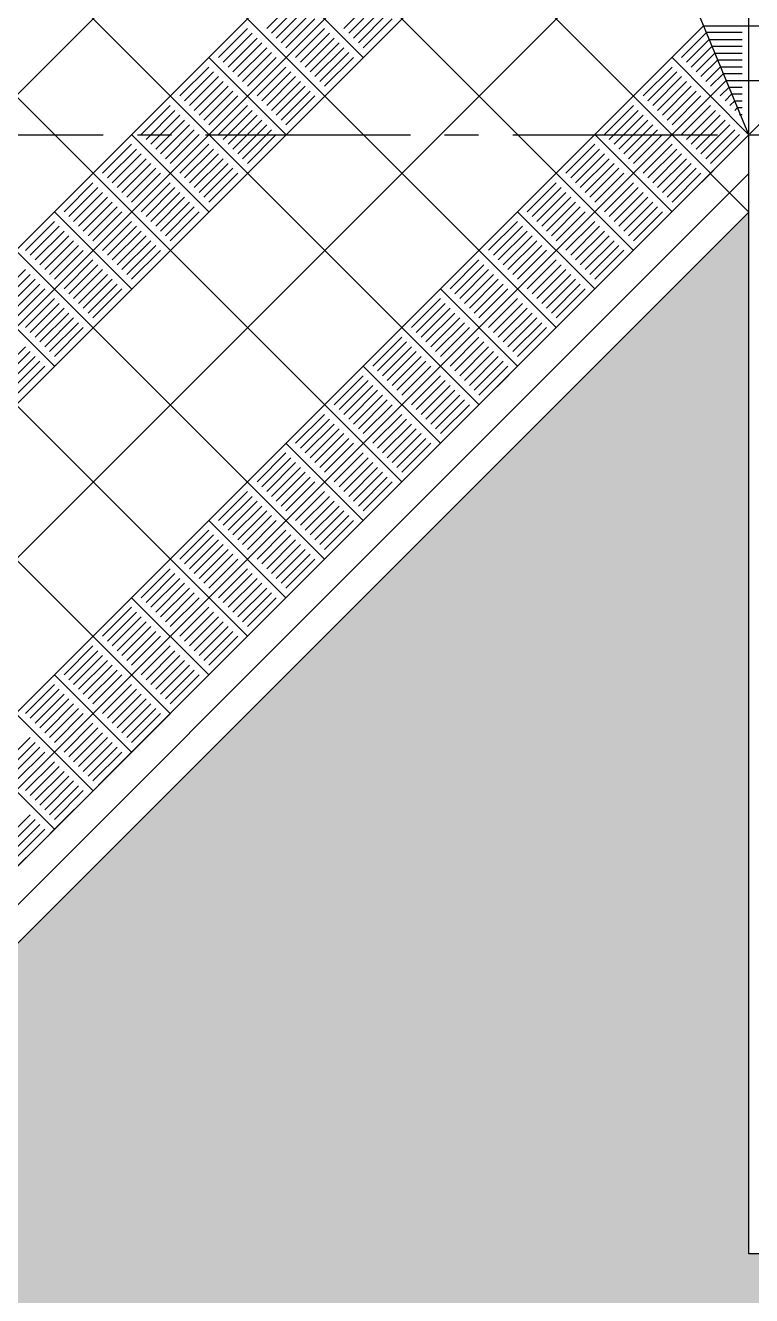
# Model space of a CAD drawing. Header units: inches. Extents: x -309 to 190, y -1585 to -1350.
# Drawn here: x -267.142 to -264.482, y -1379.541 to -1374.887 of the extents above; entities that cross this region are included whole.
import ezdxf

# ---------------------------------------------------------------- set-up
doc = ezdxf.new("R2010")
doc.units = ezdxf.units.IN
doc.header["$MEASUREMENT"] = 0
doc.linetypes.add('CENTER2', pattern=[1.125, 0.75, -0.125, 0.125, -0.125])
doc.linetypes.add('HIDDEN', pattern=[0.375, 0.25, -0.125])
for name, color, linetype in [('CIEGOS', 9, 'CONTINUOUS'), ('DET', 9, 'CONTINUOUS'), ('HACHS', 9, 'CONTINUOUS'), ('lm', 9, 'HIDDEN'), ('NO VIDENTES', 9, 'CONTINUOUS'), ('REVOQUE', 9, 'CONTINUOUS'), ('TEXTOS', 9, 'CONTINUOUS'), ('V2', 9, 'CONTINUOUS')]:
    doc.layers.add(name, color=color, linetype=linetype)

msp = doc.modelspace()

# ---------------------------------------------------------------- hatches: boundary and pattern name
at = {"layer": 'HACHS'}
h = msp.add_hatch(dxfattribs=at)
h.set_pattern_fill('AR-HBONE', color=256, scale=0.03, angle=-1.27e-14)
h.set_pattern_definition([(44.99999999999999, (0, 0), (1e-16, 0.1697056274847714), [0.36, -0.12]), (135, (0.0848528137500001, 0.08485281375), (1e-16, 0.1697056274847714), [0.36, -0.12])])
edge = h.paths.add_edge_path()
edge.add_line((-257.5318464381419, -1375.798169326066), (-262.5318464381414, -1375.798169326066))
edge.add_line((-262.5318464381414, -1375.798169326066), (-262.5318464381414, -1379.388171004777))
edge.add_line((-262.5318464381414, -1379.388171004777), (-264.4918464381421, -1379.388171004777))
edge.add_line((-264.4918464381421, -1379.388171004777), (-264.4918464381421, -1375.571012038545))
edge.add_line((-264.4918464381421, -1375.571012038545), (-268.5331942528121, -1379.612359853215))
edge.add_line((-268.5331942528121, -1379.612359853215), (-268.5331942528121, -1380.214165375826))
edge.add_line((-268.5331942528121, -1380.214165375826), (-263.5318464381421, -1380.214165375826))
edge.add_line((-263.5318464381421, -1380.214165375826), (-263.5318464381412, -1395.214165375825))
edge.add_line((-263.5318464381412, -1395.214165375825), (-268.5318464381414, -1395.214165375824))
edge.add_line((-268.5318464381414, -1395.214165375824), (-268.5318464381414, -1397.714165375824))
edge.add_line((-268.5318464381414, -1397.714165375824), (-263.5318464381412, -1397.714165375825))
edge.add_line((-263.5318464381412, -1397.714165375825), (-263.5318464381412, -1415.214165375825))
edge.add_line((-263.5318464381412, -1415.214165375825), (-268.4030076759129, -1415.214165375825))
edge.add_line((-268.4030076759129, -1415.214165375825), (-264.4090037108619, -1419.208169564411))
edge.add_line((-264.4090037108619, -1419.208169564411), (-236.5318464381414, -1419.208169326064))
edge.add_line((-236.5318464381414, -1419.208169326064), (-236.5318464381416, -1417.961843630648))
edge.add_line((-236.5318464381416, -1417.961843630648), (-241.5318464381416, -1417.961843630648))
edge.add_line((-241.5318464381416, -1417.961843630648), (-241.5318464381416, -1400.461843630648))
edge.add_line((-241.5318464381416, -1400.461843630648), (-236.5318464381416, -1400.461843630648))
edge.add_line((-236.5318464381416, -1400.461843630648), (-236.5318464381416, -1395.314165375825))
edge.add_line((-236.5318464381416, -1395.314165375825), (-241.5318464381416, -1395.314165375825))
edge.add_line((-241.5318464381416, -1395.314165375825), (-241.5318464381419, -1375.798169326071))
edge.add_line((-241.5318464381419, -1375.798169326071), (-246.5318464381418, -1375.798169326066))
edge.add_line((-246.5318464381418, -1375.798169326066), (-246.5318464381418, -1378.418169326066))
edge.add_arc((-246.9318464381419, -1378.418169326066), 0.4000000000000626, -90, 0, ccw=False)
edge.add_line((-246.9318464381419, -1378.818169326066), (-257.1318464381417, -1378.818169326066))
edge.add_arc((-257.1318464381417, -1378.418169326066), 0.3999999999998636, 179.9999999999675, 270, ccw=False)
edge.add_line((-257.5318464381417, -1378.418169326066), (-257.5318464381419, -1376.056530060446))
edge.add_line((-257.5318464381419, -1376.056530060446), (-257.5318464381419, -1375.798169326066))
h.paths.add_polyline_path([(-247.5318464381416, -1385.314165375825), (-257.5318464381417, -1385.314165375825), (-257.5318464381417, -1395.314165375825), (-247.5318464381416, -1395.314165375825)], flags=16)
h.paths.add_polyline_path([(-257.5318464381417, -1397.714165375825), (-247.5318464381416, -1397.714165375825), (-247.5318464381416, -1412.714165375825), (-257.5318464381417, -1412.714165375825)], flags=16)
h.paths.add_polyline_path([(-238.3318464381414, -1395.639165375824), (-238.3318464381414, -1397.489165375825), (-237.9318464381415, -1397.489165375825), (-237.9318464381415, -1395.639165375824)], flags=0)
h.paths.add_polyline_path([(-237.5318464381416, -1395.639165375824), (-237.5318464381416, -1397.489165375825), (-237.1318464381416, -1397.489165375825), (-237.1318464381416, -1395.639165375824)], flags=16)
h.paths.add_polyline_path([(-238.3318464381414, -1395.639165375824), (-238.3318464381414, -1397.489165375825), (-237.9318464381415, -1397.489165375825), (-237.9318464381415, -1395.639165375824)], flags=16)
h.paths.add_polyline_path([(-237.5318464381416, -1395.639165375824), (-237.5318464381416, -1397.489165375825), (-237.1318464381416, -1397.489165375825), (-237.1318464381416, -1395.639165375824)], flags=0)
h.paths.add_polyline_path([(-239.5318464381416, -1395.639165375824), (-239.5318464381416, -1397.489165375825), (-239.9318464381415, -1397.489165375825), (-239.9318464381415, -1395.639165375824)], flags=0)
h.paths.add_polyline_path([(-240.3318464381413, -1395.639165375824), (-240.3318464381413, -1397.489165375825), (-240.7318464381415, -1397.489165375825), (-240.7318464381415, -1395.639165375824)], flags=16)
h.paths.add_polyline_path([(-241.1318464381416, -1395.639165375824), (-241.1318464381416, -1397.489165375825), (-241.5318464381416, -1397.489165375825), (-241.5318464381416, -1395.639165375824)], flags=16)
h.paths.add_polyline_path([(-241.9318464381415, -1395.639165375824), (-241.9318464381415, -1397.489165375825), (-242.3318464381413, -1397.489165375825), (-242.3318464381413, -1395.639165375824)], flags=0)
h.paths.add_polyline_path([(-238.7318464381415, -1395.639165375824), (-238.7318464381415, -1397.489165375825), (-239.1318464381416, -1397.489165375825), (-239.1318464381416, -1395.639165375824)], flags=16)
h.paths.add_polyline_path([(-239.5318464381416, -1395.639165375824), (-239.5318464381416, -1397.489165375825), (-239.9318464381415, -1397.489165375825), (-239.9318464381415, -1395.639165375824)], flags=16)
h.paths.add_polyline_path([(-240.3318464381413, -1395.639165375824), (-240.3318464381413, -1397.489165375825), (-240.7318464381415, -1397.489165375825), (-240.7318464381415, -1395.639165375824)], flags=0)
h.paths.add_polyline_path([(-241.9318464381415, -1395.639165375824), (-241.9318464381415, -1397.489165375825), (-242.3318464381413, -1397.489165375825), (-242.3318464381413, -1395.639165375824)], flags=16)
h.paths.add_polyline_path([(-238.7318464381415, -1395.639165375824), (-238.7318464381415, -1397.489165375825), (-239.1318464381416, -1397.489165375825), (-239.1318464381416, -1395.639165375824)], flags=0)
h.paths.add_polyline_path([(-243.1318464381416, -1395.639165375824), (-243.1318464381416, -1397.489165375825), (-242.7318464381414, -1397.489165375825), (-242.7318464381414, -1395.639165375824)], flags=16)
h.paths.add_polyline_path([(-243.9318464381415, -1395.639165375824), (-243.9318464381415, -1397.489165375825), (-243.5318464381416, -1397.489165375825), (-243.5318464381416, -1395.639165375824)], flags=0)
h.paths.add_polyline_path([(-243.1318464381416, -1395.639165375824), (-243.1318464381416, -1397.489165375825), (-242.7318464381414, -1397.489165375825), (-242.7318464381414, -1395.639165375824)], flags=0)
h.paths.add_polyline_path([(-243.9318464381415, -1395.639165375824), (-243.9318464381415, -1397.489165375825), (-243.5318464381416, -1397.489165375825), (-243.5318464381416, -1395.639165375824)], flags=16)
h.paths.add_polyline_path([(-244.7318464381414, -1395.639165375824), (-244.7318464381414, -1397.489165375825), (-244.3318464381413, -1397.489165375825), (-244.3318464381413, -1395.639165375824)], flags=16)
h.paths.add_polyline_path([(-258.3318464381416, -1395.639165375824), (-258.3318464381416, -1397.489165375825), (-257.9318464381415, -1397.489165375825), (-257.9318464381415, -1395.639165375824)], flags=16)
h.paths.add_polyline_path([(-259.9318464381418, -1395.639165375824), (-259.9318464381418, -1397.489165375825), (-259.5318464381417, -1397.489165375825), (-259.5318464381417, -1395.639165375824)], flags=16)
h.paths.add_polyline_path([(-259.1318464381418, -1395.639165375824), (-259.1318464381418, -1397.489165375825), (-258.7318464381419, -1397.489165375825), (-258.7318464381419, -1395.639165375824)], flags=0)
h.paths.add_polyline_path([(-258.3318464381416, -1395.639165375824), (-258.3318464381416, -1397.489165375825), (-257.9318464381415, -1397.489165375825), (-257.9318464381415, -1395.639165375824)], flags=0)
h.paths.add_polyline_path([(-259.9318464381418, -1395.639165375824), (-259.9318464381418, -1397.489165375825), (-259.5318464381417, -1397.489165375825), (-259.5318464381417, -1395.639165375824)], flags=0)
h.paths.add_polyline_path([(-259.1318464381418, -1395.639165375824), (-259.1318464381418, -1397.489165375825), (-258.7318464381419, -1397.489165375825), (-258.7318464381419, -1395.639165375824)], flags=16)
h.paths.add_polyline_path([(-246.3318464381413, -1395.639165375824), (-246.3318464381413, -1397.489165375825), (-245.9318464381415, -1397.489165375825), (-245.9318464381415, -1395.639165375824)], flags=0)
h.paths.add_polyline_path([(-245.5318464381416, -1395.639165375824), (-245.5318464381416, -1397.489165375825), (-245.1318464381415, -1397.489165375825), (-245.1318464381415, -1395.639165375824)], flags=16)
h.paths.add_polyline_path([(-247.1318464381415, -1395.639165375824), (-247.1318464381415, -1397.489165375825), (-246.7318464381414, -1397.489165375825), (-246.7318464381414, -1395.639165375824)], flags=16)
h.paths.add_polyline_path([(-246.3318464381413, -1395.639165375824), (-246.3318464381413, -1397.489165375825), (-245.9318464381415, -1397.489165375825), (-245.9318464381415, -1395.639165375824)], flags=16)
h.paths.add_polyline_path([(-245.5318464381416, -1395.639165375824), (-245.5318464381416, -1397.489165375825), (-245.1318464381415, -1397.489165375825), (-245.1318464381415, -1395.639165375824)], flags=0)
h.paths.add_polyline_path([(-247.1318464381415, -1395.639165375824), (-247.1318464381415, -1397.489165375825), (-246.7318464381414, -1397.489165375825), (-246.7318464381414, -1395.639165375824)], flags=0)
h.paths.add_polyline_path([(-256.3318464381418, -1395.639165375824), (-256.3318464381418, -1397.489165375825), (-256.7318464381419, -1397.489165375825), (-256.7318464381419, -1395.639165375824)], flags=0)
h.paths.add_polyline_path([(-257.1318464381418, -1395.639165375824), (-257.1318464381418, -1397.489165375825), (-257.5318464381417, -1397.489165375825), (-257.5318464381417, -1395.639165375824)], flags=16)
h.paths.add_polyline_path([(-253.1318464381417, -1395.639165375824), (-253.1318464381417, -1397.489165375825), (-253.5318464381416, -1397.489165375825), (-253.5318464381416, -1395.639165375824)], flags=0)
h.paths.add_polyline_path([(-253.9318464381415, -1395.639165375824), (-253.9318464381415, -1397.489165375825), (-254.3318464381416, -1397.489165375825), (-254.3318464381416, -1395.639165375824)], flags=0)
h.paths.add_polyline_path([(-254.7318464381417, -1395.639165375824), (-254.7318464381417, -1397.489165375825), (-255.1318464381417, -1397.489165375825), (-255.1318464381417, -1395.639165375824)], flags=0)
h.paths.add_polyline_path([(-255.5318464381416, -1395.639165375824), (-255.5318464381416, -1397.489165375825), (-255.9318464381415, -1397.489165375825), (-255.9318464381415, -1395.639165375824)], flags=16)
h.paths.add_polyline_path([(-252.3318464381416, -1395.639165375824), (-252.3318464381416, -1397.489165375825), (-252.7318464381417, -1397.489165375825), (-252.7318464381417, -1395.639165375824)], flags=0)
h.paths.add_polyline_path([(-247.5318464381416, -1395.639165375824), (-247.5318464381416, -1397.489165375825), (-247.9318464381415, -1397.489165375825), (-247.9318464381415, -1395.639165375824)], flags=16)
h.paths.add_polyline_path([(-249.1318464381418, -1395.639165375824), (-249.1318464381418, -1397.489165375825), (-249.5318464381416, -1397.489165375825), (-249.5318464381416, -1395.639165375824)], flags=16)
h.paths.add_polyline_path([(-249.9318464381415, -1395.639165375824), (-249.9318464381415, -1397.489165375825), (-250.3318464381416, -1397.489165375825), (-250.3318464381416, -1395.639165375824)], flags=0)
h.paths.add_polyline_path([(-250.7318464381417, -1395.639165375824), (-250.7318464381417, -1397.489165375825), (-251.1318464381417, -1397.489165375825), (-251.1318464381417, -1395.639165375824)], flags=0)
h.paths.add_polyline_path([(-251.5318464381416, -1395.639165375824), (-251.5318464381416, -1397.489165375825), (-251.9318464381415, -1397.489165375825), (-251.9318464381415, -1395.639165375824)], flags=16)
h.paths.add_polyline_path([(-248.3318464381416, -1395.639165375824), (-248.3318464381416, -1397.489165375825), (-248.7318464381417, -1397.489165375825), (-248.7318464381417, -1395.639165375824)], flags=0)
h.paths.add_polyline_path([(-256.3318464381418, -1395.639165375824), (-256.3318464381418, -1397.489165375825), (-256.7318464381419, -1397.489165375825), (-256.7318464381419, -1395.639165375824)], flags=16)
h.paths.add_polyline_path([(-257.1318464381418, -1395.639165375824), (-257.1318464381418, -1397.489165375825), (-257.5318464381417, -1397.489165375825), (-257.5318464381417, -1395.639165375824)], flags=0)
h.paths.add_polyline_path([(-253.1318464381417, -1395.639165375824), (-253.1318464381417, -1397.489165375825), (-253.5318464381416, -1397.489165375825), (-253.5318464381416, -1395.639165375824)], flags=16)
h.paths.add_polyline_path([(-253.9318464381415, -1395.639165375824), (-253.9318464381415, -1397.489165375825), (-254.3318464381416, -1397.489165375825), (-254.3318464381416, -1395.639165375824)], flags=16)
h.paths.add_polyline_path([(-254.7318464381417, -1395.639165375824), (-254.7318464381417, -1397.489165375825), (-255.1318464381417, -1397.489165375825), (-255.1318464381417, -1395.639165375824)], flags=16)
h.paths.add_polyline_path([(-255.5318464381416, -1395.639165375824), (-255.5318464381416, -1397.489165375825), (-255.9318464381415, -1397.489165375825), (-255.9318464381415, -1395.639165375824)], flags=0)
h.paths.add_polyline_path([(-252.3318464381416, -1395.639165375824), (-252.3318464381416, -1397.489165375825), (-252.7318464381417, -1397.489165375825), (-252.7318464381417, -1395.639165375824)], flags=16)
h.paths.add_polyline_path([(-247.5318464381416, -1395.639165375824), (-247.5318464381416, -1397.489165375825), (-247.9318464381415, -1397.489165375825), (-247.9318464381415, -1395.639165375824)], flags=0)
h.paths.add_polyline_path([(-249.1318464381418, -1395.639165375824), (-249.1318464381418, -1397.489165375825), (-249.5318464381416, -1397.489165375825), (-249.5318464381416, -1395.639165375824)], flags=0)
h.paths.add_polyline_path([(-249.9318464381415, -1395.639165375824), (-249.9318464381415, -1397.489165375825), (-250.3318464381416, -1397.489165375825), (-250.3318464381416, -1395.639165375824)], flags=16)
h.paths.add_polyline_path([(-250.7318464381417, -1395.639165375824), (-250.7318464381417, -1397.489165375825), (-251.1318464381417, -1397.489165375825), (-251.1318464381417, -1395.639165375824)], flags=16)
h.paths.add_polyline_path([(-251.5318464381416, -1395.639165375824), (-251.5318464381416, -1397.489165375825), (-251.9318464381415, -1397.489165375825), (-251.9318464381415, -1395.639165375824)], flags=0)
h.paths.add_polyline_path([(-248.3318464381416, -1395.639165375824), (-248.3318464381416, -1397.489165375825), (-248.7318464381417, -1397.489165375825), (-248.7318464381417, -1395.639165375824)], flags=16)
h.paths.add_polyline_path([(-260.7318464381419, -1395.639165375824), (-260.7318464381419, -1397.489165375825), (-260.3318464381418, -1397.489165375825), (-260.3318464381418, -1395.639165375824)], flags=16)
h.paths.add_polyline_path([(-261.5318464381417, -1395.639165375824), (-261.5318464381417, -1397.489165375825), (-261.1318464381418, -1397.489165375825), (-261.1318464381418, -1395.639165375824)], flags=16)
h.paths.add_polyline_path([(-262.3318464381418, -1395.639165375824), (-262.3318464381418, -1397.489165375825), (-261.9318464381418, -1397.489165375825), (-261.9318464381418, -1395.639165375824)], flags=16)
h.paths.add_polyline_path([(-263.1318464381418, -1395.639165375824), (-263.1318464381418, -1397.489165375825), (-262.7318464381419, -1397.489165375825), (-262.7318464381419, -1395.639165375824)], flags=16)
h.paths.add_polyline_path([(-261.5318464381417, -1395.639165375824), (-261.5318464381417, -1397.489165375825), (-261.1318464381418, -1397.489165375825), (-261.1318464381418, -1395.639165375824)], flags=0)
h.paths.add_polyline_path([(-262.3318464381418, -1395.639165375824), (-262.3318464381418, -1397.489165375825), (-261.9318464381418, -1397.489165375825), (-261.9318464381418, -1395.639165375824)], flags=0)
h.paths.add_polyline_path([(-263.1318464381418, -1395.639165375824), (-263.1318464381418, -1397.489165375825), (-262.7318464381419, -1397.489165375825), (-262.7318464381419, -1395.639165375824)], flags=0)
h.paths.add_polyline_path([(-243.7431328243024, -1376.318169326077), (-243.7431328243024, -1378.168169326077), (-243.3431328243023, -1378.168169326077), (-243.3431328243023, -1376.318169326077)], flags=0)
h.paths.add_polyline_path([(-242.9431328243023, -1376.318169326077), (-242.9431328243023, -1378.168169326077), (-242.5431328243022, -1378.168169326077), (-242.5431328243022, -1376.318169326077)], flags=16)
h.paths.add_polyline_path([(-242.1431328243025, -1376.318169326077), (-242.1431328243025, -1378.168169326077), (-241.7431328243027, -1378.168169326077), (-241.7431328243027, -1376.318169326077)], flags=0)
h.paths.add_polyline_path([(-243.7431328243027, -1376.318169326077), (-243.7431328243027, -1378.168169326077), (-243.3431328243023, -1378.168169326077), (-243.3431328243023, -1376.318169326077)], flags=16)
h.paths.add_polyline_path([(-242.9431328243023, -1376.318169326077), (-242.9431328243023, -1378.168169326077), (-242.5431328243022, -1378.168169326077), (-242.5431328243022, -1376.318169326077)], flags=0)
h.paths.add_polyline_path([(-242.1431328243025, -1376.318169326077), (-242.1431328243025, -1378.168169326077), (-241.7431328243027, -1378.168169326077), (-241.7431328243027, -1376.318169326077)], flags=16)
h.paths.add_polyline_path([(-244.1431328243025, -1376.318169326077), (-244.1431328243025, -1378.168169326077), (-244.5431328243026, -1378.168169326077), (-244.5431328243026, -1376.318169326077)], flags=16)
h.paths.add_polyline_path([(-246.1431328243019, -1376.318169326077), (-246.1431328243019, -1378.168169326077), (-245.7431328243018, -1378.168169326077), (-245.7431328243018, -1376.318169326077)], flags=16)
h.paths.add_polyline_path([(-244.9431328243023, -1376.318169326077), (-244.9431328243023, -1378.168169326077), (-245.3431328243021, -1378.168169326077), (-245.3431328243021, -1376.318169326077)], flags=16)
h.paths.add_polyline_path([(-244.9431328243023, -1376.318169326077), (-244.9431328243023, -1378.168169326077), (-245.3431328243021, -1378.168169326077), (-245.3431328243021, -1376.318169326077)], flags=0)

# ---------------------------------------------------------------- linework, layer by layer
at = {"layer": 'CIEGOS'}
for points in [[(-270.3318467022023, -1378.865427890334), (-265.1545881379425, -1373.688169326073)], [(-269.931846175984, -1379.031112789064), (-264.9889027129932, -1374.088169326074)], [(-269.1318465942391, -1379.362484057218), (-264.6575318630946, -1374.888169326073)], [(-264.6575318630903, -1374.888169326073), (-204.1826841841607, -1374.88816932607)], [(-268.7318464381424, -1379.52816932607), (-264.4918464381453, -1375.288169326074)]]:
    msp.add_lwpolyline(points, dxfattribs=at)
at = {"layer": 'DET'}
msp.add_line((-270.7318460012122, -1378.699741764394), (-265.3202735628915, -1373.288169326074), dxfattribs=at)
for points in [[(-264.4918464381421, -1375.28816932607), (-264.4918464381421, -1371.438169326074)], [(-264.4918464381421, -1375.28816932607), (-266.0410302533025, -1371.548108748913)], [(-264.6319474508279, -1375.428270338756), (-267.9376248414883, -1372.122592948096)], [(-264.9147901633016, -1375.71111305123), (-268.3197925284853, -1372.306110686046)], [(-265.1976328757752, -1375.993955763703), (-268.6852440762996, -1372.506344563179)], [(-265.480475588249, -1376.276798476177), (-269.034741868069, -1372.722532196357)], [(-265.7633183007226, -1376.559641188651), (-269.368867498386, -1372.954091990988)], [(-266.0461610131965, -1376.842483901125), (-269.6880492771857, -1373.200595637136)], [(-266.32900372567, -1377.125326613598), (-269.999795532382, -1373.454534806886)], [(-266.6118464381438, -1377.408169326072), (-270.2826346704565, -1373.73738109376)], [(-270.1318461371934, -1378.948270037799), (-265.0717454254677, -1373.888169326074)], [(-266.8946891506175, -1377.691012038545), (-270.5654780978098, -1374.020223091353)], [(-269.8632172880404, -1379.52816932607), (-264.8232172880439, -1374.488169326073)], [(-269.8632172880404, -1379.52816932607), (-264.8232172880439, -1374.488169326073)], [(-266.1875965238457, -1374.72114348638), (-265.9047538113711, -1375.003986198854)], [(-266.4704392363197, -1375.003986198853), (-266.1875965238451, -1375.286828911328)], [(-264.773390825153, -1375.003978335177), (-264.4918464381421, -1375.288169326074)], [(-268.931846484897, -1379.445326660351), (-264.5746891506201, -1375.088169326073)], [(-264.5746891506155, -1375.088169326074), (-204.2122653111514, -1375.08816932607)], [(-266.4690745767316, -1375.168375640714), (-266.4691004490758, -1375.168375640714)], [(-264.772026165565, -1375.168367777039), (-264.7720520379094, -1375.168367777039)], [(-266.7532819487933, -1375.286828911327), (-266.4704392363187, -1375.569671623801)], [(-265.0562335376267, -1375.286821047651), (-264.7733908251521, -1375.569663760126)], [(-266.7519172892053, -1375.451218353188), (-266.7519431615494, -1375.451218353188)], [(-265.0548688780386, -1375.451210489512), (-265.054894750383, -1375.451210489512)], [(-267.036124661267, -1375.569671623801), (-266.7532819487924, -1375.852514336275)], [(-265.3390726757011, -1375.569667334524), (-265.0562299632265, -1375.852510046999)], [(-267.0347600016789, -1375.734061065662), (-267.0347858740233, -1375.734061065662)], [(-265.3377080161131, -1375.734056776385), (-265.3377338884575, -1375.734056776385)], [(-267.3189673737407, -1375.852514336274), (-267.0361246612661, -1376.135357048749)], [(-265.6219153881748, -1375.852510046998), (-265.3390726757002, -1376.135352759473)], [(-265.6205507285867, -1376.016899488859), (-265.6205766009311, -1376.016899488859)], [(-265.9047595304082, -1376.135351329712), (-265.6219168179337, -1376.418194042187)], [(-265.9033948708202, -1376.299740771573), (-265.9034207431646, -1376.299740771573)], [(-266.1876008131221, -1376.418195471945), (-265.9047581006475, -1376.70103818442)], [(-266.1862361535341, -1376.582584913807), (-266.1862620258785, -1376.582584913807)], [(-266.4704435255958, -1376.701038184419), (-266.1876008131212, -1376.983880896894)], [(-266.4690788660077, -1376.86542762628), (-266.4691047383521, -1376.86542762628)], [(-266.7532862380697, -1376.983880896893), (-266.4704435255951, -1377.266723609367)], [(-266.7519215784817, -1377.148270338754), (-266.7519474508258, -1377.148270338754)], [(-267.0361289505434, -1377.266723609366), (-266.7532862380688, -1377.549566321841)], [(-267.0347642909553, -1377.431113051228), (-267.0347901632995, -1377.431113051228)], [(-267.3189723778969, -1377.54956560696), (-267.0361296654223, -1377.832408319435)]]:
    msp.add_lwpolyline(points, dxfattribs=at)
at = {"layer": 'lm', "linetype": 'CENTER2'}
for p, q in [((-270.8518464381423, -1381.64816932607), (-262.2296323107962, -1373.025955198724)), ((-270.8518464381423, -1381.64816932607), (-262.2296323107962, -1373.025955198724)), ((-268.7318464381419, -1375.288169326071), (-201.8002115279341, -1375.288169326094)), ((-268.7318464381419, -1375.288169326071), (-201.8002115279341, -1375.288169326094))]:
    msp.add_line(p, q, dxfattribs=at)
at = {"layer": 'NO VIDENTES'}
for p, q in [((-266.2583157142681, -1374.897911914467), (-266.1522496398134, -1374.791845840012)), ((-265.8694069273388, -1374.791845840078), (-265.975473001793, -1374.897911914532)), ((-266.2406380351922, -1374.915589593542), (-266.134571960738, -1374.809523519088)), ((-266.2229603561164, -1374.933267272618), (-266.1168942816621, -1374.827201198164)), ((-265.8517292482629, -1374.809523519153), (-265.9577953227174, -1374.915589593608)), ((-265.8340515691873, -1374.827201198229), (-265.9401176436418, -1374.933267272683)), ((-266.2052826770407, -1374.950944951694), (-266.0992166025864, -1374.84487887724)), ((-266.1876049979651, -1374.96862263077), (-266.0815389235104, -1374.862556556315)), ((-265.8163738901117, -1374.844878877305), (-265.9224399645659, -1374.950944951759)), ((-265.9047622854903, -1374.968622630835), (-265.7986962110358, -1374.862556556381)), ((-266.4350924286885, -1375.003977912584), (-266.329026354234, -1374.89791183813)), ((-266.3113486751586, -1374.915589517206), (-266.4174147496128, -1375.02165559166)), ((-266.2936709960827, -1374.933267196281), (-266.399737070537, -1375.039333270736)), ((-266.1522497161494, -1375.003977912585), (-266.0461836416948, -1374.897911838131)), ((-266.1345720370737, -1375.021655591661), (-266.028505962619, -1374.915589517206)), ((-266.1168943579978, -1375.039333270737), (-266.0108282835436, -1374.933267196282)), ((-264.738044017522, -1375.003970048908), (-264.6471960807034, -1374.91312211209)), ((-264.5168466359321, -1374.913157328665), (-264.6472312972782, -1374.913157328665)), ((-266.2759933170069, -1374.950944875357), (-266.3820593914613, -1375.057010949811)), ((-266.2583156379312, -1374.968622554433), (-266.3643817123857, -1375.074688628887)), ((-266.099216678922, -1375.057010949812), (-265.9931506044677, -1374.950944875358)), ((-266.0815389998463, -1375.074688628888), (-265.9754729253918, -1374.968622554434)), ((-264.6368407360522, -1374.93812212559), (-264.7203663384464, -1375.021647727984)), ((-264.6264853914008, -1374.96312213909), (-264.7026886593708, -1375.03932540706)), ((-264.6368759526272, -1374.938157342165), (-264.5168466359321, -1374.938157342165)), ((-264.6264853914008, -1374.96312213909), (-264.5168466359321, -1374.963157355665)), ((-266.2406379588556, -1374.986300233509), (-266.3467040333098, -1375.092366307963)), ((-266.2229602797797, -1375.003977912584), (-266.329026354234, -1375.110043987039)), ((-266.0638613207707, -1375.092366307964), (-265.957795246316, -1374.98630023351)), ((-265.9401175672406, -1375.003977912585), (-266.0461836416948, -1375.11004398704)), ((-264.6161300467495, -1374.98812215259), (-264.6850109802949, -1375.057003086136)), ((-264.6057747020982, -1375.01312216609), (-264.667333301219, -1375.074680765211)), ((-264.6161652633245, -1374.988157369165), (-264.5168466359321, -1374.988157369165)), ((-264.6057601149153, -1375.013157382665), (-264.5168466359321, -1375.013157382665)), ((-266.4704477104387, -1375.039333194334), (-266.576513784893, -1375.145399268789)), ((-266.5588361058176, -1375.163076947865), (-266.4527700313631, -1375.05701087341)), ((-266.5411584267417, -1375.18075462694), (-266.4350923522873, -1375.074688552486)), ((-266.1876049979642, -1375.0393331944), (-266.2936710724184, -1375.145399268854)), ((-266.1699273188883, -1375.057010873476), (-266.2759933933426, -1375.16307694793)), ((-266.1522496398124, -1375.074688552551), (-266.2583157142669, -1375.180754627006)), ((-264.7733992992723, -1375.039325330659), (-264.8794653737268, -1375.145391405113)), ((-264.8617876946509, -1375.163069084189), (-264.7557216201967, -1375.057003009734)), ((-264.8441100155753, -1375.180746763265), (-264.7380439411208, -1375.07468068881)), ((-264.5954193574469, -1375.03812217959), (-264.6496556221434, -1375.092358444287)), ((-264.5850640127956, -1375.063122193091), (-264.6319779430678, -1375.110036123363)), ((-264.5954545740219, -1375.038157396165), (-264.5168466359321, -1375.038157396165)), ((-264.5850640127956, -1375.063122193091), (-264.5168466359321, -1375.063157409666)), ((-266.5234807476659, -1375.198432306016), (-266.4174146732116, -1375.092366231562)), ((-266.5058030685902, -1375.216109985092), (-266.3997369941358, -1375.110043910638)), ((-266.1345719607368, -1375.092366231627), (-266.2406380351913, -1375.198432306081)), ((-266.1168942816612, -1375.110043910703), (-266.2229603561154, -1375.216109985157)), ((-264.8264323364997, -1375.19842444234), (-264.7203662620452, -1375.092358367886)), ((-264.8087546574238, -1375.216102121416), (-264.7026885829693, -1375.110036046962)), ((-264.5643533682094, -1375.113122112136), (-264.596622661252, -1375.145391405179)), ((-264.5643533682094, -1375.113122112136), (-264.5168466359321, -1375.113157328711)), ((-266.4881253895146, -1375.233787664168), (-266.3820593150601, -1375.127721589713)), ((-266.4704477104387, -1375.251465343243), (-266.3643816359843, -1375.145399268789)), ((-266.0992166025853, -1375.127721589779), (-266.2052826770396, -1375.233787664233)), ((-266.1876049979642, -1375.251465343309), (-266.0815389235097, -1375.145399268854)), ((-264.791076978348, -1375.233779800492), (-264.6850109038937, -1375.127713726038)), ((-264.7733992992723, -1375.251457479568), (-264.6673332248179, -1375.145391405113)), ((-264.5539980235581, -1375.138122125636), (-264.5789449821764, -1375.163069084254)), ((-264.5436426789069, -1375.163122139136), (-264.5612673031005, -1375.18074676333)), ((-264.5540332401333, -1375.138157342211), (-264.5168466359321, -1375.138157342211)), ((-264.5436280917238, -1375.163157355712), (-264.5168466359321, -1375.163157355712)), ((-266.7179351411621, -1375.286820625058), (-266.6118690667076, -1375.180754550603)), ((-266.5941913876322, -1375.198432229679), (-266.7002574620865, -1375.304498304134)), ((-266.5765137085564, -1375.216109908755), (-266.6825797830106, -1375.322175983209)), ((-266.4350924286232, -1375.286820625059), (-266.3290263541687, -1375.180754550605)), ((-266.4174147495473, -1375.304498304135), (-266.3113486750928, -1375.19843222968)), ((-266.3997370704715, -1375.32217598321), (-266.2936709960172, -1375.216109908756)), ((-265.0208867299957, -1375.286812761382), (-264.9148206555415, -1375.180746686927)), ((-264.8971429764656, -1375.198424366004), (-265.0032090509201, -1375.304490440458)), ((-264.87946529739, -1375.216102045079), (-264.9855313718445, -1375.322168119534)), ((-264.7380440174566, -1375.286812761383), (-264.6319779430023, -1375.180746686929)), ((-264.7203663383809, -1375.304490440459), (-264.6143002639265, -1375.198424366004)), ((-264.7026886593053, -1375.322168119535), (-264.5966225848508, -1375.21610204508)), ((-264.5332873342554, -1375.188122152636), (-264.5435896240247, -1375.198424442406)), ((-264.5332873342554, -1375.188122152636), (-264.5168466359321, -1375.188157369212)), ((-264.5229319896043, -1375.213122166137), (-264.525911944949, -1375.216102121481)), ((-264.5229672061796, -1375.213157382712), (-264.5168466359321, -1375.213157382712)), ((-266.5588360294805, -1375.233787587831), (-266.664902103935, -1375.339853662285)), ((-266.5411583504049, -1375.251465266906), (-266.6472244248593, -1375.357531341361)), ((-266.3820593913958, -1375.339853662286), (-266.2759933169414, -1375.233787587832)), ((-266.3643817123202, -1375.357531341362), (-266.2583156378657, -1375.251465266908)), ((-264.8617876183144, -1375.233779724155), (-264.9678536927686, -1375.339845798609)), ((-264.8441099392385, -1375.251457403231), (-264.9501760136927, -1375.357523477685)), ((-264.6850109802294, -1375.33984579861), (-264.578944905775, -1375.233779724156)), ((-264.6673333011536, -1375.357523477686), (-264.5612672266993, -1375.251457403232)), ((-266.5234806713292, -1375.269142945982), (-266.6295467457835, -1375.375209020436)), ((-266.5058029922534, -1375.286820625058), (-266.6118690667076, -1375.392886699512)), ((-266.3467040332444, -1375.375209020438), (-266.2406379587899, -1375.269142945983)), ((-266.2229602797142, -1375.286820625059), (-266.3290263541687, -1375.392886699513)), ((-264.8264322601626, -1375.269135082306), (-264.9324983346171, -1375.375201156761)), ((-264.808754581087, -1375.286812761382), (-264.9148206555415, -1375.392878835836)), ((-264.649655622078, -1375.375201156762), (-264.5435895476235, -1375.269135082308)), ((-264.5259118685479, -1375.286812761383), (-264.6319779430023, -1375.392878835838)), ((-266.7532904229124, -1375.322175906808), (-266.8593564973666, -1375.428241981262)), ((-266.8416788182913, -1375.445919660338), (-266.7356127438368, -1375.339853585884)), ((-266.4704477104379, -1375.322175906874), (-266.5765137848921, -1375.428241981328)), ((-266.452770031362, -1375.33985358595), (-266.5588361058162, -1375.445919660404)), ((-265.056242011746, -1375.322168043132), (-265.1623080862005, -1375.428234117587)), ((-265.1446304071246, -1375.445911796662), (-265.0385643326704, -1375.339845722208)), ((-264.7733992992712, -1375.322168043198), (-264.8794653737257, -1375.428234117652)), ((-264.7557216201956, -1375.339845722274), (-264.86178769465, -1375.445911796728)), ((-266.8240011392154, -1375.463597339414), (-266.7179350647609, -1375.35753126496)), ((-266.8063234601395, -1375.48127501849), (-266.7002573856853, -1375.375208944035)), ((-266.7886457810639, -1375.498952697565), (-266.6825797066094, -1375.392886623111)), ((-266.4350923522861, -1375.357531265025), (-266.5411584267406, -1375.46359733948)), ((-266.4174146732105, -1375.375208944101), (-266.523480747665, -1375.481275018555)), ((-266.3997369941348, -1375.392886623177), (-266.5058030685891, -1375.498952697631)), ((-265.126952728049, -1375.463589475738), (-265.0208866535945, -1375.357523401284)), ((-265.1092750489734, -1375.481267154814), (-265.0032089745189, -1375.375201080359)), ((-265.0915973698975, -1375.498944833889), (-264.985531295443, -1375.392878759435)), ((-264.7380439411199, -1375.357523401349), (-264.8441100155742, -1375.463589475804)), ((-264.7203662620441, -1375.375201080425), (-264.8264323364983, -1375.481267154879)), ((-264.7026885829682, -1375.392878759501), (-264.8087546574227, -1375.498944833955)), ((-266.7709681019883, -1375.516630376641), (-266.6649020275338, -1375.410564302187)), ((-266.7532904229124, -1375.534308055717), (-266.6472243484579, -1375.428241981263)), ((-266.382059315059, -1375.410564302252), (-266.4881253895132, -1375.516630376707)), ((-266.4704477104379, -1375.534308055782), (-266.3643816359833, -1375.428241981328)), ((-265.0739196908217, -1375.516622512966), (-264.9678536163674, -1375.410556438511)), ((-265.056242011746, -1375.534300192041), (-264.9501759372915, -1375.428234117587)), ((-264.6850109038926, -1375.410556438577), (-264.7910769783471, -1375.516622513031)), ((-264.7733992992712, -1375.534300192107), (-264.667333224817, -1375.428234117652)), ((-267.000777853636, -1375.569663337532), (-266.8947117791816, -1375.463597263077)), ((-266.8770341001059, -1375.481274942153), (-266.9831001745602, -1375.587341016607)), ((-266.7179351410969, -1375.569663337533), (-266.6118690666424, -1375.463597263078)), ((-266.700257462021, -1375.587341016609), (-266.5941913875665, -1375.481274942154)), ((-265.3037258680702, -1375.569659048255), (-265.1976597936157, -1375.463592973801)), ((-265.1799821145401, -1375.481270652876), (-265.2860481889944, -1375.587336727331)), ((-265.0208867299302, -1375.569655473857), (-264.914820655476, -1375.463589399403)), ((-265.0032090508546, -1375.587333152933), (-264.8971429764001, -1375.481267078478)), ((-266.8593564210301, -1375.498952621229), (-266.9654224954845, -1375.605018695683)), ((-266.8416787419544, -1375.516630300304), (-266.9477448164089, -1375.622696374759)), ((-266.8240010628788, -1375.53430797938), (-266.930067137333, -1375.640374053834)), ((-266.6825797829452, -1375.605018695684), (-266.5765137084909, -1375.49895262123)), ((-266.6649021038695, -1375.62269637476), (-266.5588360294151, -1375.516630300305)), ((-266.6472244247939, -1375.640374053836), (-266.5411583503394, -1375.534307979381)), ((-265.1623044354642, -1375.498948331952), (-265.2683705099187, -1375.605014406406)), ((-265.1446267563886, -1375.516626011028), (-265.250692830843, -1375.622692085482)), ((-265.1269490773129, -1375.534303690104), (-265.2330151517672, -1375.640369764558)), ((-264.985531371779, -1375.605010832008), (-264.8794652973245, -1375.498944757554)), ((-264.9678536927031, -1375.622688511084), (-264.8617876182486, -1375.51662243663)), ((-264.9501760136272, -1375.64036619016), (-264.844109939173, -1375.534300115706)), ((-266.8063233838029, -1375.551985658456), (-266.9123894582572, -1375.65805173291)), ((-266.788645704727, -1375.569663337532), (-266.8947117791816, -1375.675729411986)), ((-266.629546745718, -1375.658051732912), (-266.5234806712636, -1375.551985658457)), ((-266.5058029921879, -1375.569663337533), (-266.6118690666424, -1375.675729411987)), ((-265.1092713982371, -1375.551981369179), (-265.2153374726913, -1375.658047443634)), ((-265.0915937191612, -1375.569659048255), (-265.1976597936157, -1375.675725122709)), ((-264.9324983345516, -1375.658043869236), (-264.8264322600971, -1375.551977794781)), ((-264.8087545810215, -1375.569655473857), (-264.914820655476, -1375.675721548311)), ((-267.0361331353861, -1375.605018619282), (-267.1421992098406, -1375.711084693736)), ((-267.1245215307649, -1375.728762372812), (-267.0184554563107, -1375.622696298358)), ((-266.7532904229115, -1375.605018619347), (-266.8593564973658, -1375.711084693802)), ((-266.7356127438357, -1375.622696298423), (-266.8416788182901, -1375.728762372877)), ((-265.3390811498202, -1375.605014330005), (-265.4451472242746, -1375.71108040446)), ((-265.4274695451991, -1375.728758083535), (-265.3214034707448, -1375.622692009081)), ((-265.0562384373456, -1375.605014330071), (-265.1623045117999, -1375.711080404525)), ((-265.0385607582698, -1375.622692009146), (-265.1446268327243, -1375.728758083601)), ((-267.1068438516891, -1375.746440051888), (-267.0007777772348, -1375.640373977433)), ((-267.0891661726134, -1375.764117730964), (-266.983100098159, -1375.658051656509)), ((-267.0714884935378, -1375.781795410039), (-266.9654224190831, -1375.675729335585)), ((-266.71793506476, -1375.640373977499), (-266.8240011392145, -1375.746440051953)), ((-266.7002573856844, -1375.658051656574), (-266.8063234601386, -1375.764117731029)), ((-266.6825797066085, -1375.67572933565), (-266.7886457810628, -1375.781795410105)), ((-265.4097918661232, -1375.746435762611), (-265.303725791669, -1375.640369688157)), ((-265.3921141870476, -1375.764113441687), (-265.2860481125931, -1375.658047367233)), ((-265.3744365079719, -1375.781791120763), (-265.2683704335172, -1375.675725046308)), ((-265.0208830791942, -1375.640369688222), (-265.1269491536486, -1375.746435762677)), ((-265.0032054001185, -1375.658047367298), (-265.1092714745728, -1375.764113441753)), ((-264.9855277210427, -1375.675725046374), (-265.0915937954969, -1375.781791120828)), ((-267.053810814462, -1375.799473089115), (-266.9477447400077, -1375.693407014661)), ((-267.0361331353861, -1375.817150768191), (-266.9300670609318, -1375.711084693736)), ((-266.6649020275327, -1375.693407014726), (-266.7709681019871, -1375.79947308918)), ((-266.7532904229115, -1375.817150768256), (-266.6472243484573, -1375.711084693802)), ((-265.3567588288961, -1375.799468799838), (-265.2506927544418, -1375.693402725384)), ((-265.3390811498202, -1375.817146478914), (-265.233015075366, -1375.71108040446)), ((-264.9678500419668, -1375.693402725449), (-265.0739161164213, -1375.799468799904)), ((-265.0562384373456, -1375.81714647898), (-264.9501723628914, -1375.711080404525)), ((-267.0007778535705, -1375.852506050006), (-266.8947117791163, -1375.746439975552)), ((-266.9831001744947, -1375.870183729082), (-266.8770341000404, -1375.764117654628)), ((-265.5865685805438, -1375.852501760729), (-265.4805025060894, -1375.746435686274)), ((-265.4628248270137, -1375.76411336535), (-265.568890901468, -1375.870179439804)), ((-265.3037258680047, -1375.85250176073), (-265.1976597935504, -1375.746435686276)), ((-265.2860481889288, -1375.870179439806), (-265.1799821144745, -1375.764113365351)), ((-267.1421991335037, -1375.781795333703), (-267.2482652079582, -1375.887861408157)), ((-267.1245214544281, -1375.799473012778), (-267.2305875288826, -1375.905539087233)), ((-267.1068437753524, -1375.817150691854), (-267.2129098498067, -1375.923216766308)), ((-266.965422495419, -1375.887861408158), (-266.8593564209646, -1375.781795333703)), ((-266.9477448163434, -1375.905539087233), (-266.8416787418887, -1375.799473012779)), ((-266.9300671372675, -1375.923216766309), (-266.8240010628133, -1375.817150691855)), ((-265.4451471479378, -1375.781791044426), (-265.5512132223923, -1375.88785711888)), ((-265.4274694688622, -1375.799468723502), (-265.5335355433167, -1375.905534797956)), ((-265.4097917897866, -1375.817146402577), (-265.5158578642408, -1375.923212477032)), ((-265.2683705098532, -1375.887857118881), (-265.1623044353987, -1375.781791044427)), ((-265.2506928307776, -1375.905534797957), (-265.1446267563229, -1375.799468723503)), ((-265.2330151517017, -1375.923212477033), (-265.1269490772474, -1375.817146402578)), ((-267.0891660962766, -1375.83482837093), (-267.1952321707308, -1375.940894445384)), ((-267.0714884172007, -1375.852506050005), (-267.1775544916552, -1375.95857212446)), ((-266.9123894581917, -1375.940894445385), (-266.8063233837374, -1375.834828370931)), ((-266.7886457046616, -1375.852506050006), (-266.8947117791163, -1375.958572124461)), ((-265.3921141107107, -1375.834824081653), (-265.498180185165, -1375.940890156107)), ((-265.3744364316349, -1375.852501760729), (-265.4805025060894, -1375.958567835183)), ((-265.2153374726258, -1375.940890156108), (-265.1092713981716, -1375.834824081654)), ((-265.0915937190957, -1375.85250176073), (-265.1976597935504, -1375.958567835184)), ((-267.0361331353852, -1375.887861331821), (-267.1421992098394, -1375.993927406275)), ((-267.0184554563093, -1375.905539010897), (-267.1245215307638, -1376.011605085351)), ((-265.6219238622939, -1375.887857042479), (-265.7279899367484, -1375.993923116933)), ((-265.7103122576728, -1376.011600796009), (-265.6042461832185, -1375.905534721555)), ((-265.3390811498193, -1375.887857042545), (-265.4451472242736, -1375.993923116999)), ((-265.3214034707435, -1375.90553472162), (-265.427469545198, -1376.011600796075)), ((-267.0007777772337, -1375.923216689973), (-267.1068438516881, -1376.029282764427)), ((-266.983100098158, -1375.940894369048), (-267.0891661726123, -1376.046960443503)), ((-266.9654224190822, -1375.958572048124), (-267.0714884935364, -1376.064638122578)), ((-265.6926345785969, -1376.029278475085), (-265.5865685041426, -1375.923212400631)), ((-265.6749568995213, -1376.046956154161), (-265.5688908250668, -1375.940890079706)), ((-265.6572792204456, -1376.064633833236), (-265.5512131459909, -1375.958567758782)), ((-265.3037257916678, -1375.923212400696), (-265.4097918661223, -1376.02927847515)), ((-265.2860481125922, -1375.940890079772), (-265.3921141870465, -1376.046956154226)), ((-265.2683704335164, -1375.958567758847), (-265.3744365079706, -1376.064633833302)), ((-266.9477447400063, -1375.9762497272), (-267.0538108144608, -1376.082315801654)), ((-267.0361331353852, -1376.09999348073), (-266.9300670609309, -1375.993927406275)), ((-265.6396015413697, -1376.082311512312), (-265.5335354669155, -1375.976245437858)), ((-265.6219238622939, -1376.099989191388), (-265.5158577878396, -1375.993923116934)), ((-265.2506927544405, -1375.976245437923), (-265.356758828895, -1376.082311512378)), ((-265.3390811498193, -1376.099989191453), (-265.2330150753651, -1375.993923116999)), ((-265.8694127227773, -1376.135343043443), (-265.7633466483229, -1376.029276968989)), ((-265.7456689692472, -1376.046954648064), (-265.8517350437014, -1376.153020722518)), ((-265.5865685804783, -1376.135344473204), (-265.4805025060241, -1376.029278398749)), ((-265.5688909014025, -1376.153022152279), (-265.4628248269482, -1376.046956077825)), ((-267.2482652078927, -1376.170704120631), (-267.1421991334382, -1376.064638046177)), ((-267.230587528817, -1376.188381799707), (-267.1245214543624, -1376.082315725253)), ((-267.2129098497412, -1376.206059478783), (-267.1068437752869, -1376.099993404329)), ((-265.7279912901713, -1376.06463232714), (-265.8340573646258, -1376.170698401594)), ((-265.7103136110957, -1376.082310006216), (-265.8163796855502, -1376.18837608067)), ((-265.6926359320201, -1376.099987685291), (-265.7987020064743, -1376.206053759746)), ((-265.5512132223269, -1376.170699831355), (-265.4451471478724, -1376.064633756901)), ((-265.5335355432512, -1376.188377510431), (-265.4274694687965, -1376.082311435977)), ((-265.5158578641754, -1376.206055189507), (-265.4097917897211, -1376.099989115052)), ((-267.1952321706653, -1376.223737157859), (-267.0891660962111, -1376.117671083404)), ((-267.0714884171352, -1376.13534876248), (-267.1775544915899, -1376.241414836935)), ((-265.6749582529442, -1376.117665364367), (-265.7810243273984, -1376.223731438822)), ((-265.6572805738683, -1376.135343043443), (-265.7633466483229, -1376.241409117897)), ((-265.4981801850995, -1376.223732868582), (-265.3921141106453, -1376.117666794128)), ((-265.3744364315694, -1376.135344473204), (-265.4805025060241, -1376.241410547658)), ((-265.9047680045274, -1376.170698325193), (-266.0108340789818, -1376.276764399647)), ((-265.9931563999062, -1376.294442078723), (-265.8870903254519, -1376.188376004269)), ((-265.6219252920528, -1376.170698325259), (-265.727991366507, -1376.276764399713)), ((-265.6042476129769, -1376.188376004334), (-265.7103136874314, -1376.294442078789)), ((-265.9754787208303, -1376.312119757799), (-265.8694126463761, -1376.206053683344)), ((-265.9578010417547, -1376.329797436875), (-265.8517349673002, -1376.22373136242)), ((-265.5865699339013, -1376.20605368341), (-265.6926360083557, -1376.312119757864)), ((-265.5688922548256, -1376.223731362486), (-265.6749583292799, -1376.32979743694)), ((-265.9401233626791, -1376.347475115951), (-265.8340572882244, -1376.241409041496)), ((-265.9224456836032, -1376.365152795026), (-265.816379609149, -1376.259086720572)), ((-265.9047680045274, -1376.382830474102), (-265.7987019300731, -1376.276764399647)), ((-265.5512145757498, -1376.241409041562), (-265.657280650204, -1376.347475116016)), ((-265.5335368966739, -1376.259086720637), (-265.6396029711284, -1376.365152795092)), ((-265.6219252920528, -1376.382830474167), (-265.5158592175985, -1376.276764399713)), ((-266.1522540054912, -1376.418187185676), (-266.0461879310369, -1376.312121111222)), ((-266.0285102519611, -1376.329798790298), (-266.1345763264155, -1376.435864864752)), ((-265.8694127227118, -1376.418185755918), (-265.7633466482575, -1376.312119681463)), ((-265.8517350436359, -1376.435863434993), (-265.7456689691817, -1376.329797360539)), ((-266.0108325728854, -1376.347476469373), (-266.1168986473399, -1376.453542543828)), ((-265.9931548938098, -1376.365154148449), (-266.099220968264, -1376.471220222903)), ((-265.8340573645603, -1376.453541114069), (-265.7279912901058, -1376.347475039615)), ((-265.8163796854847, -1376.471218793145), (-265.71031361103, -1376.36515271869)), ((-265.9754772147339, -1376.382831827525), (-266.0815432891882, -1376.488897901979)), ((-265.9577995356581, -1376.400509506601), (-266.0638656101125, -1376.506575581055)), ((-265.9401218565824, -1376.418187185676), (-266.0461879310369, -1376.524253260131)), ((-265.7987020064088, -1376.488896472221), (-265.6926359319546, -1376.382830397766)), ((-265.7810243273329, -1376.506574151296), (-265.6749582528787, -1376.400508076842)), ((-265.6572805738028, -1376.418185755918), (-265.7633466482575, -1376.524251830372)), ((-266.1876092872415, -1376.453542467427), (-266.2936753616959, -1376.559608541881)), ((-266.2759976826201, -1376.577286220957), (-266.1699316081658, -1376.471220146502)), ((-265.9047665747666, -1376.453542467492), (-266.0108326492211, -1376.559608541946)), ((-265.887088895691, -1376.471220146568), (-265.9931549701455, -1376.577286221022)), ((-266.2583200035444, -1376.594963900032), (-266.15225392909, -1376.488897825578)), ((-266.2406423244688, -1376.612641579108), (-266.1345762500143, -1376.506575504654)), ((-265.8694112166154, -1376.488897825643), (-265.9754772910696, -1376.594963900098)), ((-265.8517335375395, -1376.506575504719), (-265.9577996119938, -1376.612641579173)), ((-266.2229646453929, -1376.630319258184), (-266.1168985709385, -1376.52425318373)), ((-266.2052869663171, -1376.64799693726), (-266.0992208918628, -1376.541930862805)), ((-266.1876092872415, -1376.665674616335), (-266.081543212787, -1376.559608541881)), ((-265.8340558584637, -1376.524253183795), (-265.9401219329181, -1376.630319258249)), ((-265.816378179388, -1376.541930862871), (-265.9224442538425, -1376.647996937325)), ((-265.9047665747666, -1376.665674616401), (-265.7987005003124, -1376.559608541946)), ((-266.4350967179648, -1376.70102989815), (-266.3290306435106, -1376.594963823696)), ((-266.3113529644347, -1376.612641502771), (-266.4174190388892, -1376.718707577226)), ((-266.1522540054257, -1376.701029898151), (-266.0461879309714, -1376.594963823697)), ((-266.1345763263501, -1376.718707577227), (-266.0285102518956, -1376.612641502772)), ((-266.2936752853591, -1376.630319181847), (-266.3997413598135, -1376.736385256301)), ((-266.2759976062834, -1376.647996860923), (-266.3820636807377, -1376.754062935377)), ((-266.1168986472744, -1376.736385256302), (-266.0108325728199, -1376.630319181848)), ((-266.0992209681985, -1376.754062935378), (-265.9931548937441, -1376.647996860924)), ((-266.2583199272076, -1376.665674539998), (-266.3643860016618, -1376.771740614453)), ((-266.2406422481317, -1376.683352219074), (-266.3467083225862, -1376.789418293529)), ((-266.2229645690561, -1376.70102989815), (-266.3290306435106, -1376.807095972604)), ((-266.0815432891227, -1376.771740614454), (-265.9754772146684, -1376.66567454)), ((-266.063865610047, -1376.78941829353), (-265.9577995355926, -1376.683352219075)), ((-265.9401218565169, -1376.701029898151), (-266.0461879309714, -1376.807095972605)), ((-266.4704519997151, -1376.7363851799), (-266.5765180741696, -1376.842451254354)), ((-266.1876092872403, -1376.736385179966), (-266.2936753616948, -1376.84245125442)), ((-266.5588403950938, -1376.860128933431), (-266.4527743206395, -1376.754062858976)), ((-266.5411627160181, -1376.877806612506), (-266.4350966415636, -1376.771740538052)), ((-266.5234850369425, -1376.895484291582), (-266.417418962488, -1376.789418217127)), ((-266.1699316081647, -1376.754062859041), (-266.2759976826192, -1376.860128933496)), ((-266.1522539290891, -1376.771740538117), (-266.2583200035433, -1376.877806612571)), ((-266.1345762500132, -1376.789418217193), (-266.2406423244675, -1376.895484291647)), ((-266.5058073578666, -1376.913161970658), (-266.3997412834121, -1376.807095896203)), ((-266.4881296787907, -1376.930839649733), (-266.3820636043365, -1376.824773575279)), ((-266.4704519997151, -1376.948517328809), (-266.3643859252606, -1376.842451254354)), ((-266.1168985709373, -1376.807095896269), (-266.2229646453918, -1376.913161970723)), ((-266.0992208918617, -1376.824773575344), (-266.2052869663162, -1376.930839649799)), ((-266.1876092872403, -1376.948517328874), (-266.0815432127861, -1376.84245125442)), ((-266.7179394304385, -1376.983872610624), (-266.6118733559843, -1376.877806536169)), ((-266.4350967178994, -1376.983872610625), (-266.3290306434451, -1376.877806536171)), ((-266.5941956769086, -1376.895484215245), (-266.7002617513631, -1377.001550289699)), ((-266.576517997833, -1376.913161894321), (-266.6825840722872, -1377.019227968775)), ((-266.5588403187571, -1376.930839573397), (-266.6649063932114, -1377.036905647851)), ((-266.4174190388237, -1377.001550289701), (-266.3113529643692, -1376.895484215246)), ((-266.3997413597481, -1377.019227968776), (-266.2936752852936, -1376.913161894322)), ((-266.3820636806722, -1377.036905647852), (-266.2759976062178, -1376.930839573398)), ((-266.5411626396813, -1376.948517252472), (-266.6472287141357, -1377.054583326927)), ((-266.5234849606056, -1376.966194931548), (-266.6295510350601, -1377.072261006002)), ((-266.50580728153, -1376.983872610624), (-266.6118733559843, -1377.089938685078)), ((-266.3643860015964, -1377.054583326928), (-266.2583199271421, -1376.948517252473)), ((-266.3467083225207, -1377.072261006003), (-266.2406422480663, -1376.966194931549)), ((-266.2229645689906, -1376.983872610625), (-266.3290306434451, -1377.089938685079)), ((-266.753294712189, -1377.019227892374), (-266.8593607866433, -1377.125293966828)), ((-266.4704519997142, -1377.01922789244), (-266.5765180741687, -1377.125293966894)), ((-266.8416831075676, -1377.142971645904), (-266.7356170331132, -1377.03690557145)), ((-266.824005428492, -1377.16064932498), (-266.7179393540373, -1377.054583250525)), ((-266.8063277494161, -1377.178327004056), (-266.7002616749619, -1377.072260929601)), ((-266.4527743206386, -1377.036905571515), (-266.5588403950928, -1377.14297164597)), ((-266.4350966415627, -1377.054583250591), (-266.541162716017, -1377.160649325045)), ((-266.4174189624869, -1377.072260929667), (-266.5234850369413, -1377.178327004121)), ((-266.7886500703403, -1377.196004683131), (-266.682583995886, -1377.089938608677)), ((-266.7709723912647, -1377.213682362207), (-266.6649063168102, -1377.107616287753)), ((-266.3997412834112, -1377.089938608742), (-266.5058073578656, -1377.196004683197)), ((-266.3820636043356, -1377.107616287818), (-266.4881296787898, -1377.213682362272)), ((-267.0007821429122, -1377.266715323097), (-266.8947160684579, -1377.160649248643)), ((-266.753294712189, -1377.231360041283), (-266.6472286377343, -1377.125293966829)), ((-266.7179394303732, -1377.266715323099), (-266.6118733559188, -1377.160649248644)), ((-266.4704519997142, -1377.231360041348), (-266.3643859252597, -1377.125293966894)), ((-266.8770383893823, -1377.178326927719), (-266.9831044638367, -1377.284393002173)), ((-266.8593607103066, -1377.196004606794), (-266.9654267847609, -1377.302070681249)), ((-266.8416830312308, -1377.21368228587), (-266.947749105685, -1377.319748360325)), ((-266.7002617512976, -1377.284393002174), (-266.5941956768429, -1377.17832692772)), ((-266.6825840722217, -1377.30207068125), (-266.5765179977675, -1377.196004606795)), ((-266.6649063931459, -1377.319748360326), (-266.5588403186916, -1377.213682285871)), ((-266.8240053521549, -1377.231359964946), (-266.9300714266094, -1377.3374260394)), ((-266.8063276730793, -1377.249037644022), (-266.9123937475338, -1377.355103718476)), ((-266.6472287140702, -1377.337426039402), (-266.5411626396158, -1377.231359964947)), ((-266.6295510349946, -1377.355103718477), (-266.5234849605399, -1377.249037644023)), ((-267.0361374246627, -1377.302070604848), (-267.1422034991169, -1377.408136679302)), ((-266.7886499940037, -1377.266715323097), (-266.8947160684579, -1377.372781397552)), ((-266.7532947121879, -1377.302070604913), (-266.8593607866423, -1377.408136679368)), ((-266.5058072814645, -1377.266715323099), (-266.6118733559188, -1377.372781397553)), ((-267.1245258200413, -1377.425814358378), (-267.0184597455868, -1377.319748283923)), ((-267.1068481409657, -1377.443492037453), (-267.000782066511, -1377.337425962999)), ((-267.0891704618898, -1377.461169716529), (-266.9831043874355, -1377.355103642075)), ((-266.7356170331122, -1377.319748283989), (-266.8416831075665, -1377.425814358443)), ((-266.7179393540364, -1377.337425963065), (-266.8240054284906, -1377.443492037519)), ((-266.7002616749605, -1377.35510364214), (-266.806327749415, -1377.461169716595)), ((-267.0714927828139, -1377.478847395605), (-266.9654267083597, -1377.372781321151)), ((-267.0538151037383, -1377.496525074681), (-266.9477490292838, -1377.390459000226)), ((-266.6825839958849, -1377.372781321216), (-266.7886500703394, -1377.47884739567)), ((-266.6649063168093, -1377.390459000292), (-266.7709723912635, -1377.496525074746)), ((-267.0361374246627, -1377.514202753756), (-266.930071350208, -1377.408136679302)), ((-267.0007821428469, -1377.549558035572), (-266.8947160683924, -1377.443491961118)), ((-266.7532947121879, -1377.514202753822), (-266.6472286377334, -1377.408136679368)), ((-267.1245264585843, -1377.496524283464), (-267.2305925330388, -1377.602590357918)), ((-266.9831044637713, -1377.567235714648), (-266.8770383893166, -1377.461169640193)), ((-266.9654267846954, -1377.584913393724), (-266.8593607102412, -1377.478847319269)), ((-266.9477491056195, -1377.602591072799), (-266.8416830311653, -1377.496524998345)), ((-267.1068487795087, -1377.51420196254), (-267.2129148539629, -1377.620268036994)), ((-267.0891711004328, -1377.531879641616), (-267.1952371748871, -1377.63794571607)), ((-266.9300714265439, -1377.620268751875), (-266.8240053520894, -1377.514202677421)), ((-266.9123937474683, -1377.637946430951), (-266.8063276730136, -1377.531880356497)), ((-267.071493421357, -1377.549557320691), (-267.1775594958115, -1377.655623395146)), ((-267.0361381395415, -1377.584912602507), (-267.1422042139957, -1377.690978676961)), ((-266.7886499939382, -1377.549558035572), (-266.8947160683924, -1377.655624110027)), ((-267.0184604604656, -1377.602590281583), (-267.1245265349201, -1377.708656356037)), ((-267.00078278139, -1377.620267960658), (-267.1068488558444, -1377.726334035113)), ((-266.9831051023143, -1377.637945639734), (-267.0891711767686, -1377.744011714189)), ((-266.9654274232385, -1377.65562331881), (-267.0714934976927, -1377.761689393264)), ((-266.9477497441626, -1377.673300997886), (-267.0538158186171, -1377.77936707234)), ((-267.0361381395415, -1377.797044751416), (-266.9300720650872, -1377.690978676961)), ((-267.2305925329733, -1377.885433070393), (-267.1245264585186, -1377.779366995939)), ((-267.2129148538975, -1377.903110749469), (-267.1068487794432, -1377.797044675014)), ((-267.1952371748216, -1377.920788428545), (-267.0891711003674, -1377.81472235409)), ((-267.0714934212915, -1377.832400033166), (-267.1775594957462, -1377.93846610762))]:
    msp.add_line(p, q, dxfattribs=at)
at = {"layer": 'REVOQUE'}
msp.add_lwpolyline([(-262.5318464381414, -1379.388171004777), (-264.4918464381421, -1379.388171004777), (-264.4918464381421, -1375.28816932607), (-262.5318464381414, -1375.28816932607)], close=True, dxfattribs=at)
at = {"layer": 'TEXTOS'}
for points in [[(-264.4918464381422, -1375.569237154417), (-264.4927338802014, -1375.570124596476), (-264.6332450528216, -1375.429613423856), (-264.4918464381421, -1375.288169326077)], [(-268.5917518459904, -1379.529496090156), (-264.491846438142, -1375.429590682308)], [(-268.5331942528121, -1379.612359853215), (-264.4918464381421, -1375.571012038545)]]:
    msp.add_lwpolyline(points, dxfattribs=at)
at = {"layer": 'V2'}
for points in [[(-272.7318464381424, -1415.40816932607, 0.4142135623730939), (-264.7318464381424, -1423.40816932607), (-172.7318464381422, -1423.40816932607, 0.4142135623730935), (-164.7318464381422, -1415.40816932607), (-164.7318464381423, -1390.481892998531, 0.3305831302782926), (-171.8368601467755, -1380.910108714878), (-202.5175226818392, -1371.630741899148, 0.0735579884408095), (-204.8335117149331, -1371.28816932607), (-264.7318464381426, -1371.288169326074, 0.4142135623730774), (-272.7318464381422, -1379.288169326074)], [(-272.5818464381423, -1415.40816932607, 0.4142135623730948), (-264.7318464381424, -1423.25816932607), (-172.7318464381422, -1423.25816932607, 0.4142135623730935), (-164.8818464381422, -1415.40816932607), (-164.8818464381423, -1390.481892998531, 0.330583130278294), (-171.8802849411459, -1381.053685479132), (-202.5609474762095, -1371.774318663402, 0.0735579884408104), (-204.8335117149331, -1371.43816932607), (-264.7318464381426, -1371.438169326074, 0.4142135623730767), (-272.5818464381423, -1379.288169326074)]]:
    msp.add_lwpolyline(points, format="xyb", close=True, dxfattribs=at)

doc.saveas('drawing.dxf')
